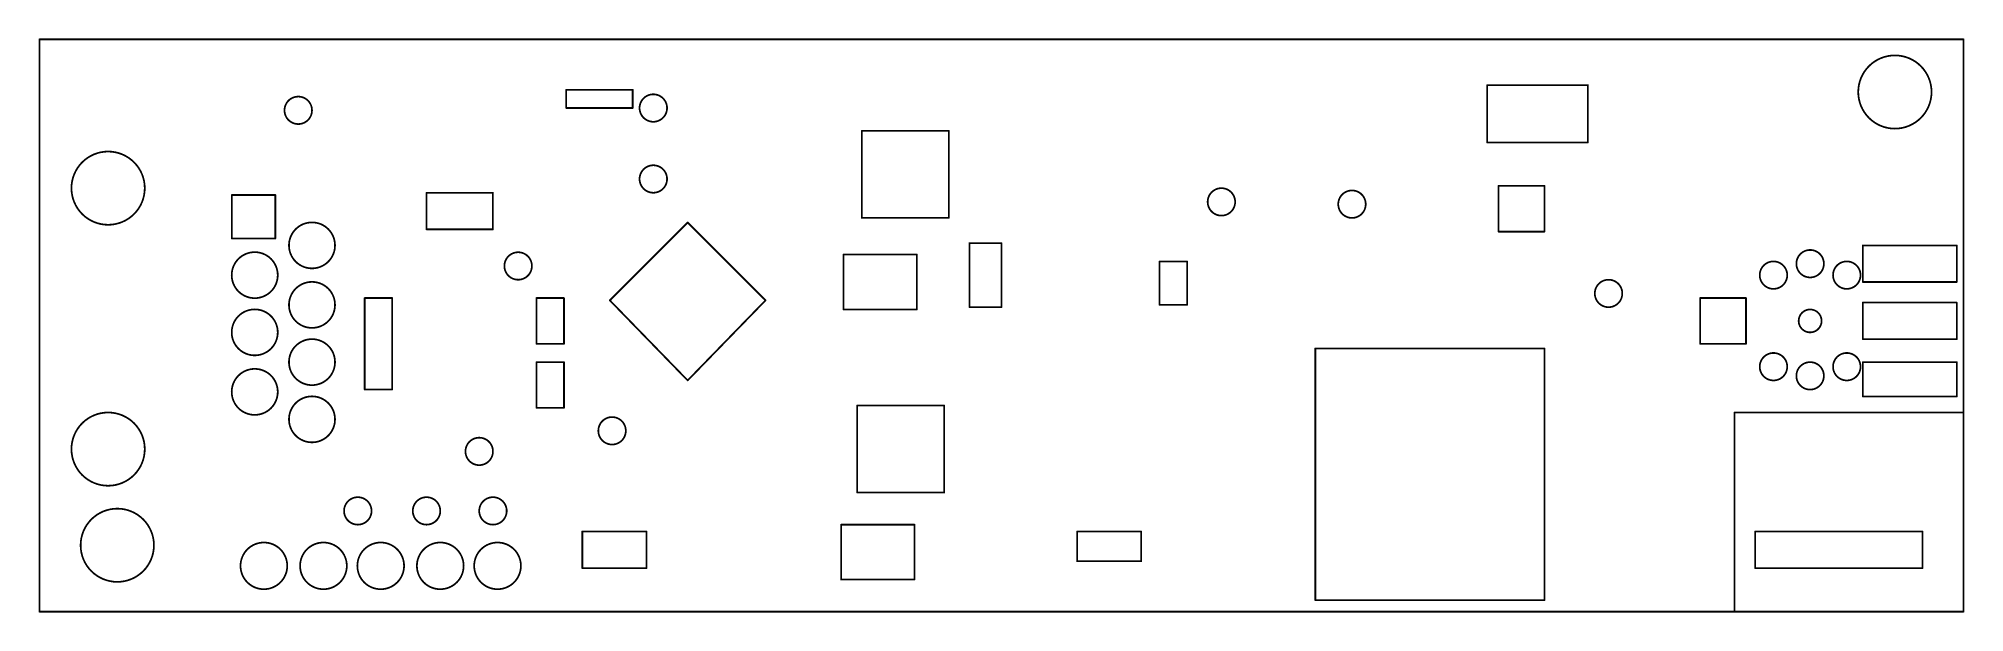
# Model space of a CAD drawing. Extents: x 0 to 84, y 0 to 25.
import ezdxf

# ---------------------------------------------------------------- set-up
doc = ezdxf.new("R2010")
doc.units = 0
doc.layers.add('49', color=80, linetype='CONTINUOUS')

msp = doc.modelspace()

# ---------------------------------------------------------------- linework, layer by layer
at = {"layer": '49'}
for points, const_width in [([(0.0191, 25, 1), (-0.0191, 25)], 0.0381), ([(0, 25.0191, 1), (0, 24.9809)], 0.0381), ([(84.019, 25, 1), (83.981, 25)], 0.0381), ([(84, 24.9809, 1), (84, 25.0191)], 0.0381), ([(81, 21.1, 1), (81, 24.3, 1), (81, 21.1)], 0.0762), ([(23.0191, 22.8, 1), (22.9809, 22.8)], 0.0381), ([(23, 22.8191, 1), (23, 22.781)], 0.0381), ([(25.9191, 22.8, 1), (25.881, 22.8)], 0.0381), ([(25.9, 22.781, 1), (25.9, 22.8191)], 0.0381), ([(63.2, 23.0191, 1), (63.2, 22.9809)], 0.0381), ([(63.2191, 23, 1), (63.181, 23)], 0.0381), ([(67.6191, 23, 1), (67.581, 23)], 0.0381), ([(67.6, 22.9809, 1), (67.6, 23.0191)], 0.0381), ([(11.3, 21.3, 1), (11.3, 22.5, 1), (11.3, 21.3)], 0.0762), ([(23, 22.0191, 1), (23, 21.9809)], 0.0381), ([(22.9809, 22, 1), (23.0191, 22)], 0.0381), ([(25.881, 22, 1), (25.9191, 22)], 0.0381), ([(25.9, 21.9809, 1), (25.9, 22.0191)], 0.0381), ([(26.8, 21.4, 1), (26.8, 22.6, 1), (26.8, 21.4)], 0.0762), ([(35.9, 21.0191, 1), (35.9, 20.9809)], 0.0381), ([(35.919, 21, 1), (35.8809, 21)], 0.0381), ([(39.7191, 21, 1), (39.681, 21)], 0.0381), ([(39.7, 20.9809, 1), (39.7, 21.0191)], 0.0381), ([(63.2, 20.5191, 1), (63.2, 20.4809)], 0.0381), ([(63.181, 20.5, 1), (63.2191, 20.5)], 0.0381), ([(67.581, 20.5, 1), (67.6191, 20.5)], 0.0381), ([(67.6, 20.4809, 1), (67.6, 20.5191)], 0.0381), ([(3, 16.9, 1), (3, 20.1, 1), (3, 16.9)], 0.0762), ([(26.8, 18.3, 1), (26.8, 19.5, 1), (26.8, 18.3)], 0.0762), ([(51.6, 17.3, 1), (51.6, 18.5, 1), (51.6, 17.3)], 0.0762), ([(63.7, 18.6191, 1), (63.7, 18.581)], 0.0381), ([(63.7191, 18.6, 1), (63.681, 18.6)], 0.0381), ([(65.719, 18.6, 1), (65.681, 18.6)], 0.0381), ([(65.7, 18.581, 1), (65.7, 18.6191)], 0.0381), ([(8.4, 18.219, 1), (8.4, 18.1809)], 0.0381), ([(8.4191, 18.2, 1), (8.381, 18.2)], 0.0381), ([(10.3191, 18.2, 1), (10.281, 18.2)], 0.0381), ([(10.3, 18.1809, 1), (10.3, 18.219)], 0.0381), ([(16.9, 18.3191, 1), (16.9, 18.281)], 0.0381), ([(16.9191, 18.3, 1), (16.881, 18.3)], 0.0381), ([(19.8191, 18.3, 1), (19.781, 18.3)], 0.0381), ([(19.8, 18.281, 1), (19.8, 18.3191)], 0.0381), ([(57.3, 17.2, 1), (57.3, 18.4, 1), (57.3, 17.2)], 0.0762), ([(11.9, 14.995, 1), (11.9, 17.005, 1), (11.9, 14.995)], 0.0762), ([(28.3135, 17.0135, 1), (28.2865, 16.9865)], 0.0381), ([(28.3135, 16.9865, 1), (28.2865, 17.0135)], 0.0381), ([(35.8809, 17.2, 1), (35.919, 17.2)], 0.0381), ([(35.9, 17.219, 1), (35.9, 17.1809)], 0.0381), ([(39.681, 17.2, 1), (39.7191, 17.2)], 0.0381), ([(39.7, 17.1809, 1), (39.7, 17.219)], 0.0381), ([(8.4, 16.3191, 1), (8.4, 16.281)], 0.0381), ([(8.381, 16.3, 1), (8.4191, 16.3)], 0.0381), ([(10.281, 16.3, 1), (10.3191, 16.3)], 0.0381), ([(10.3, 16.281, 1), (10.3, 16.3191)], 0.0381), ([(16.9, 16.719, 1), (16.9, 16.6809)], 0.0381), ([(16.881, 16.7, 1), (16.9191, 16.7)], 0.0381), ([(19.781, 16.7, 1), (19.8191, 16.7)], 0.0381), ([(19.8, 16.6809, 1), (19.8, 16.719)], 0.0381), ([(40.6, 16.1191, 1), (40.6, 16.081)], 0.0381), ([(40.6191, 16.1, 1), (40.581, 16.1)], 0.0381), ([(42.0191, 16.1, 1), (41.9809, 16.1)], 0.0381), ([(42, 16.081, 1), (42, 16.1191)], 0.0381), ([(63.7, 16.6191, 1), (63.7, 16.581)], 0.0381), ([(63.681, 16.6, 1), (63.7191, 16.6)], 0.0381), ([(65.681, 16.6, 1), (65.719, 16.6)], 0.0381), ([(65.7, 16.581, 1), (65.7, 16.6191)], 0.0381), ([(79.6, 16.0191, 1), (79.6, 15.9809)], 0.0381), ([(79.6191, 16, 1), (79.581, 16)], 0.0381), ([(83.719, 16, 1), (83.681, 16)], 0.0381), ([(83.7, 15.9809, 1), (83.7, 16.0191)], 0.0381), ([(9.4, 13.695, 1), (9.4, 15.705, 1), (9.4, 13.695)], 0.0762), ([(20.9, 14.5, 1), (20.9, 15.7, 1), (20.9, 14.5)], 0.0762), ([(35.1, 15.6191, 1), (35.1, 15.581)], 0.0381), ([(35.1191, 15.6, 1), (35.081, 15.6)], 0.0381), ([(38.3191, 15.6, 1), (38.281, 15.6)], 0.0381), ([(38.3, 15.581, 1), (38.3, 15.6191)], 0.0381), ([(48.9, 15.3191, 1), (48.9, 15.281)], 0.0381), ([(48.9191, 15.3, 1), (48.881, 15.3)], 0.0381), ([(50.1191, 15.3, 1), (50.081, 15.3)], 0.0381), ([(50.1, 15.281, 1), (50.1, 15.3191)], 0.0381), ([(75.7, 14.1, 1), (75.7, 15.3, 1), (75.7, 14.1)], 0.0762), ([(77.3, 14.6, 1), (77.3, 15.8, 1), (77.3, 14.6)], 0.0762), ([(78.9, 14.1, 1), (78.9, 15.3, 1), (78.9, 14.1)], 0.0762), ([(11.9, 12.395, 1), (11.9, 14.405, 1), (11.9, 12.395)], 0.0762), ([(68.5, 13.3, 1), (68.5, 14.5, 1), (68.5, 13.3)], 0.0762), ([(79.6, 14.4191, 1), (79.6, 14.381)], 0.0381), ([(79.581, 14.4, 1), (79.6191, 14.4)], 0.0381), ([(83.681, 14.4, 1), (83.719, 14.4)], 0.0381), ([(83.7, 14.381, 1), (83.7, 14.4191)], 0.0381), ([(14.2, 13.7191, 1), (14.2, 13.681)], 0.0381), ([(14.2191, 13.7, 1), (14.181, 13.7)], 0.0381), ([(15.4191, 13.7, 1), (15.381, 13.7)], 0.0381), ([(15.4, 13.681, 1), (15.4, 13.7191)], 0.0381), ([(21.7, 13.7191, 1), (21.7, 13.681)], 0.0381), ([(21.719, 13.7, 1), (21.6809, 13.7)], 0.0381), ([(22.9191, 13.7, 1), (22.881, 13.7)], 0.0381), ([(22.9, 13.681, 1), (22.9, 13.7191)], 0.0381), ([(24.9137, 13.6133, 1), (24.8863, 13.5867)], 0.0381), ([(24.8865, 13.6135, 1), (24.9135, 13.5865)], 0.0381), ([(31.7137, 13.5867, 1), (31.6863, 13.6133)], 0.0381), ([(31.6865, 13.5865, 1), (31.7135, 13.6135)], 0.0381), ([(72.5, 13.7191, 1), (72.5, 13.681)], 0.0381), ([(72.519, 13.7, 1), (72.481, 13.7)], 0.0381), ([(74.519, 13.7, 1), (74.481, 13.7)], 0.0381), ([(74.5, 13.681, 1), (74.5, 13.7191)], 0.0381), ([(79.6, 13.5191, 1), (79.6, 13.4809)], 0.0381), ([(79.6191, 13.5, 1), (79.581, 13.5)], 0.0381), ([(83.719, 13.5, 1), (83.681, 13.5)], 0.0381), ([(83.7, 13.4809, 1), (83.7, 13.5191)], 0.0381), ([(9.4, 11.195, 1), (9.4, 13.205, 1), (9.4, 11.195)], 0.0762), ([(35.1, 13.2191, 1), (35.1, 13.181)], 0.0381), ([(35.081, 13.2, 1), (35.1191, 13.2)], 0.0381), ([(38.281, 13.2, 1), (38.3191, 13.2)], 0.0381), ([(38.3, 13.181, 1), (38.3, 13.2191)], 0.0381), ([(40.6, 13.3191, 1), (40.6, 13.281)], 0.0381), ([(40.581, 13.3, 1), (40.6191, 13.3)], 0.0381), ([(41.9809, 13.3, 1), (42.0191, 13.3)], 0.0381), ([(42, 13.281, 1), (42, 13.3191)], 0.0381), ([(48.9, 13.4191, 1), (48.9, 13.381)], 0.0381), ([(48.881, 13.4, 1), (48.9191, 13.4)], 0.0381), ([(50.081, 13.4, 1), (50.1191, 13.4)], 0.0381), ([(50.1, 13.381, 1), (50.1, 13.4191)], 0.0381), ([(77.3, 12.2, 1), (77.3, 13.2, 1), (77.3, 12.2)], 0.0762), ([(11.9, 9.895, 1), (11.9, 11.905, 1), (11.9, 9.895)], 0.0762), ([(79.6, 11.9191, 1), (79.6, 11.881)], 0.0381), ([(79.581, 11.9, 1), (79.6191, 11.9)], 0.0381), ([(83.681, 11.9, 1), (83.719, 11.9)], 0.0381), ([(83.7, 11.881, 1), (83.7, 11.9191)], 0.0381), ([(21.7, 11.7191, 1), (21.7, 11.681)], 0.0381), ([(21.6809, 11.7, 1), (21.719, 11.7)], 0.0381), ([(21.7, 10.9191, 1), (21.7, 10.881)], 0.0381), ([(21.719, 10.9, 1), (21.6809, 10.9)], 0.0381), ([(22.881, 11.7, 1), (22.9191, 11.7)], 0.0381), ([(22.9191, 10.9, 1), (22.881, 10.9)], 0.0381), ([(22.9, 11.681, 1), (22.9, 11.7191)], 0.0381), ([(22.9, 10.881, 1), (22.9, 10.9191)], 0.0381), ([(55.7, 11.5191, 1), (55.7, 11.4809)], 0.0381), ([(55.7191, 11.5, 1), (55.681, 11.5)], 0.0381), ([(65.719, 11.5, 1), (65.681, 11.5)], 0.0381), ([(65.7, 11.4809, 1), (65.7, 11.5191)], 0.0381), ([(72.5, 11.7191, 1), (72.5, 11.681)], 0.0381), ([(72.481, 11.7, 1), (72.519, 11.7)], 0.0381), ([(74.481, 11.7, 1), (74.519, 11.7)], 0.0381), ([(74.5, 11.681, 1), (74.5, 11.7191)], 0.0381), ([(75.7, 10.1, 1), (75.7, 11.3, 1), (75.7, 10.1)], 0.0762), ([(77.3, 9.7, 1), (77.3, 10.9, 1), (77.3, 9.7)], 0.0762), ([(78.9, 10.1, 1), (78.9, 11.3, 1), (78.9, 10.1)], 0.0762), ([(79.6, 10.9191, 1), (79.6, 10.881)], 0.0381), ([(79.6191, 10.9, 1), (79.581, 10.9)], 0.0381), ([(83.719, 10.9, 1), (83.681, 10.9)], 0.0381), ([(83.7, 10.881, 1), (83.7, 10.9191)], 0.0381), ([(9.4, 8.595, 1), (9.4, 10.605, 1), (9.4, 8.595)], 0.0762), ([(28.2863, 10.1133, 1), (28.3137, 10.0867)], 0.0381), ([(28.2863, 10.0867, 1), (28.3137, 10.1133)], 0.0381), ([(11.9, 7.395, 1), (11.9, 9.405, 1), (11.9, 7.395)], 0.0762), ([(14.2, 9.7191, 1), (14.2, 9.681)], 0.0381), ([(14.181, 9.7, 1), (14.2191, 9.7)], 0.0381), ([(15.381, 9.7, 1), (15.4191, 9.7)], 0.0381), ([(15.4, 9.681, 1), (15.4, 9.7191)], 0.0381), ([(79.6, 9.4191, 1), (79.6, 9.381)], 0.0381), ([(79.581, 9.4, 1), (79.6191, 9.4)], 0.0381), ([(83.681, 9.4, 1), (83.719, 9.4)], 0.0381), ([(83.7, 9.381, 1), (83.7, 9.4191)], 0.0381), ([(3, 5.5, 1), (3, 8.7, 1), (3, 5.5)], 0.0762), ([(21.7, 8.9191, 1), (21.7, 8.881)], 0.0381), ([(21.6809, 8.9, 1), (21.719, 8.9)], 0.0381), ([(22.881, 8.9, 1), (22.9191, 8.9)], 0.0381), ([(22.9, 8.881, 1), (22.9, 8.9191)], 0.0381), ([(25, 7.3, 1), (25, 8.5, 1), (25, 7.3)], 0.0762), ([(35.7, 9.0191, 1), (35.7, 8.9809)], 0.0381), ([(35.7191, 9, 1), (35.681, 9)], 0.0381), ([(39.5191, 9, 1), (39.4809, 9)], 0.0381), ([(39.5, 8.9809, 1), (39.5, 9.0191)], 0.0381), ([(74, 8.7191, 1), (74, 8.681)], 0.0381), ([(74.019, 8.7, 1), (73.981, 8.7)], 0.0381), ([(84.019, 8.7, 1), (83.981, 8.7)], 0.0381), ([(83.981, 8.7, 1), (84.019, 8.7)], 0.0381), ([(84, 8.681, 1), (84, 8.7191)], 0.0381), ([(19.2, 6.4, 1), (19.2, 7.6, 1), (19.2, 6.4)], 0.0762), ([(35.7, 5.2191, 1), (35.7, 5.181)], 0.0381), ([(35.681, 5.2, 1), (35.7191, 5.2)], 0.0381), ([(39.4809, 5.2, 1), (39.5191, 5.2)], 0.0381), ([(39.5, 5.181, 1), (39.5, 5.2191)], 0.0381), ([(3.4, 1.3, 1), (3.4, 4.5, 1), (3.4, 1.3)], 0.0762), ([(13.9, 3.8, 1), (13.9, 5, 1), (13.9, 3.8)], 0.0762), ([(16.9, 3.8, 1), (16.9, 5, 1), (16.9, 3.8)], 0.0762), ([(19.8, 3.8, 1), (19.8, 5, 1), (19.8, 3.8)], 0.0762), ([(23.7, 3.5191, 1), (23.7, 3.4809)], 0.0381), ([(23.7191, 3.5, 1), (23.681, 3.5)], 0.0381), ([(26.5191, 3.5, 1), (26.4809, 3.5)], 0.0381), ([(26.5, 3.4809, 1), (26.5, 3.5191)], 0.0381), ([(35.0191, 3.8, 1), (34.9809, 3.8)], 0.0381), ([(35, 3.8191, 1), (35, 3.781)], 0.0381), ([(38.2191, 3.8, 1), (38.181, 3.8)], 0.0381), ([(38.2, 3.781, 1), (38.2, 3.8191)], 0.0381), ([(45.3, 3.5191, 1), (45.3, 3.4809)], 0.0381), ([(45.3191, 3.5, 1), (45.281, 3.5)], 0.0381), ([(48.1191, 3.5, 1), (48.081, 3.5)], 0.0381), ([(48.1, 3.4809, 1), (48.1, 3.5191)], 0.0381), ([(74.9, 3.5191, 1), (74.9, 3.4809)], 0.0381), ([(74.919, 3.5, 1), (74.881, 3.5)], 0.0381), ([(82.219, 3.5, 1), (82.181, 3.5)], 0.0381), ([(82.2, 3.4809, 1), (82.2, 3.5191)], 0.0381), ([(9.8, 0.9802, 1), (9.8, 3.0198, 1), (9.8, 0.9802)], 0.0762), ([(12.4, 0.9802, 1), (12.4, 3.0198, 1), (12.4, 0.9802)], 0.0762), ([(14.9, 0.9802, 1), (14.9, 3.0198, 1), (14.9, 0.9802)], 0.0762), ([(17.5, 0.9802, 1), (17.5, 3.0198, 1), (17.5, 0.9802)], 0.0762), ([(20, 0.9802, 1), (20, 3.0198, 1), (20, 0.9802)], 0.0762), ([(23.7, 1.9191, 1), (23.7, 1.881)], 0.0381), ([(23.681, 1.9, 1), (23.7191, 1.9)], 0.0381), ([(26.4809, 1.9, 1), (26.5191, 1.9)], 0.0381), ([(26.5, 1.881, 1), (26.5, 1.9191)], 0.0381), ([(45.3, 2.2191, 1), (45.3, 2.181)], 0.0381), ([(45.281, 2.2, 1), (45.3191, 2.2)], 0.0381), ([(48.081, 2.2, 1), (48.1191, 2.2)], 0.0381), ([(48.1, 2.181, 1), (48.1, 2.2191)], 0.0381), ([(74.9, 1.9191, 1), (74.9, 1.881)], 0.0381), ([(74.881, 1.9, 1), (74.919, 1.9)], 0.0381), ([(82.181, 1.9, 1), (82.219, 1.9)], 0.0381), ([(82.2, 1.881, 1), (82.2, 1.9191)], 0.0381), ([(34.9809, 1.4, 1), (35.0191, 1.4)], 0.0381), ([(35, 1.4191, 1), (35, 1.381)], 0.0381), ([(38.181, 1.4, 1), (38.2191, 1.4)], 0.0381), ([(38.2, 1.381, 1), (38.2, 1.4191)], 0.0381), ([(0, 0.0191, 1), (0, -0.0191)], 0.0381), ([(-0.0191, 0, 1), (0.0191, 0)], 0.0381), ([(55.7, 0.5191, 1), (55.7, 0.4809)], 0.0381), ([(55.681, 0.5, 1), (55.7191, 0.5)], 0.0381), ([(65.681, 0.5, 1), (65.719, 0.5)], 0.0381), ([(65.7, 0.4809, 1), (65.7, 0.5191)], 0.0381), ([(74, 0.0191, 1), (74, -0.0191)], 0.0381), ([(73.981, 0, 1), (74.019, 0)], 0.0381), ([(74, -0.0191, 1), (74, 0.0191)], 0.0381), ([(83.981, 0, 1), (84.019, 0)], 0.0381), ([(84, -0.0191, 1), (84, 0.0191)], 0.0381)]:
    msp.add_lwpolyline(points, format="xyb", dxfattribs=dict(at, const_width=const_width))
at = {"layer": '49', "const_width": 0.0762}
for points in [[(0, 0), (0, 25)], [(0, 25), (84, 25)], [(84, 25), (84, 8.7)], [(23, 22.8), (25.9, 22.8)], [(23, 22), (23, 22.8)], [(25.9, 22.8), (25.9, 22)], [(63.2, 23), (63.2, 20.5)], [(67.6, 23), (63.2, 23)], [(67.6, 20.5), (67.6, 23)], [(25.9, 22), (23, 22)], [(35.9, 21), (39.7, 21)], [(35.9, 17.2), (35.9, 21)], [(39.7, 21), (39.7, 17.2)], [(63.2, 20.5), (67.6, 20.5)], [(63.7, 18.6), (65.7, 18.6)], [(63.7, 16.6), (63.7, 18.6)], [(65.7, 18.6), (65.7, 16.6)], [(8.4, 18.2), (10.3, 18.2)], [(8.4, 16.3), (8.4, 18.2)], [(10.3, 18.2), (10.3, 16.3)], [(16.9, 18.3), (19.8, 18.3)], [(16.9, 16.7), (16.9, 18.3)], [(19.8, 18.3), (19.8, 16.7)], [(28.3, 17), (24.9, 13.6)], [(31.7, 13.6), (28.3, 17)], [(39.7, 17.2), (35.9, 17.2)], [(10.3, 16.3), (8.4, 16.3)], [(19.8, 16.7), (16.9, 16.7)], [(40.6, 16.1), (42, 16.1)], [(40.6, 13.3), (40.6, 16.1)], [(42, 16.1), (42, 13.3)], [(65.7, 16.6), (63.7, 16.6)], [(79.6, 16), (83.7, 16)], [(79.6, 14.4), (79.6, 16)], [(83.7, 16), (83.7, 14.4)], [(35.1, 15.6), (38.3, 15.6)], [(35.1, 13.2), (35.1, 15.6)], [(38.3, 15.6), (38.3, 13.2)], [(48.9, 15.3), (50.1, 15.3)], [(48.9, 13.4), (48.9, 15.3)], [(50.1, 15.3), (50.1, 13.4)], [(83.7, 14.4), (79.6, 14.4)], [(14.2, 13.7), (15.4, 13.7)], [(14.2, 9.7), (14.2, 13.7)], [(15.4, 13.7), (15.4, 9.7)], [(21.7, 13.7), (22.9, 13.7)], [(21.7, 11.7), (21.7, 13.7)], [(22.9, 13.7), (22.9, 11.7)], [(24.9, 13.6), (28.3, 10.1)], [(28.3, 10.1), (31.7, 13.6)], [(72.5, 13.7), (74.5, 13.7)], [(72.5, 11.7), (72.5, 13.7)], [(74.5, 13.7), (74.5, 11.7)], [(79.6, 13.5), (83.7, 13.5)], [(79.6, 11.9), (79.6, 13.5)], [(83.7, 13.5), (83.7, 11.9)], [(38.3, 13.2), (35.1, 13.2)], [(42, 13.3), (40.6, 13.3)], [(50.1, 13.4), (48.9, 13.4)], [(83.7, 11.9), (79.6, 11.9)], [(22.9, 11.7), (21.7, 11.7)], [(21.7, 10.9), (22.9, 10.9)], [(21.7, 8.9), (21.7, 10.9)], [(22.9, 10.9), (22.9, 8.9)], [(55.7, 11.5), (65.7, 11.5)], [(55.7, 0.5), (55.7, 11.5)], [(65.7, 11.5), (65.7, 0.5)], [(74.5, 11.7), (72.5, 11.7)], [(79.6, 10.9), (83.7, 10.9)], [(79.6, 9.4), (79.6, 10.9)], [(83.7, 10.9), (83.7, 9.4)], [(15.4, 9.7), (14.2, 9.7)], [(83.7, 9.4), (79.6, 9.4)], [(22.9, 8.9), (21.7, 8.9)], [(35.7, 9), (39.5, 9)], [(35.7, 5.2), (35.7, 9)], [(39.5, 9), (39.5, 5.2)], [(84, 8.7), (74, 8.7)], [(74, 8.7), (74, 0)], [(84, 8.7), (84, 0)], [(39.5, 5.2), (35.7, 5.2)], [(23.7, 3.5), (26.5, 3.5)], [(23.7, 1.9), (23.7, 3.5)], [(26.5, 3.5), (26.5, 1.9)], [(35, 3.8), (38.2, 3.8)], [(35, 1.4), (35, 3.8)], [(38.2, 3.8), (38.2, 1.4)], [(45.3, 3.5), (48.1, 3.5)], [(45.3, 2.2), (45.3, 3.5)], [(48.1, 3.5), (48.1, 2.2)], [(74.9, 3.5), (82.2, 3.5)], [(74.9, 1.9), (74.9, 3.5)], [(82.2, 3.5), (82.2, 1.9)], [(26.5, 1.9), (23.7, 1.9)], [(48.1, 2.2), (45.3, 2.2)], [(82.2, 1.9), (74.9, 1.9)], [(38.2, 1.4), (35, 1.4)], [(74, 0), (0, 0)], [(65.7, 0.5), (55.7, 0.5)], [(84, 0), (74, 0)]]:
    msp.add_lwpolyline(points, dxfattribs=at)

doc.saveas('drawing.dxf')
